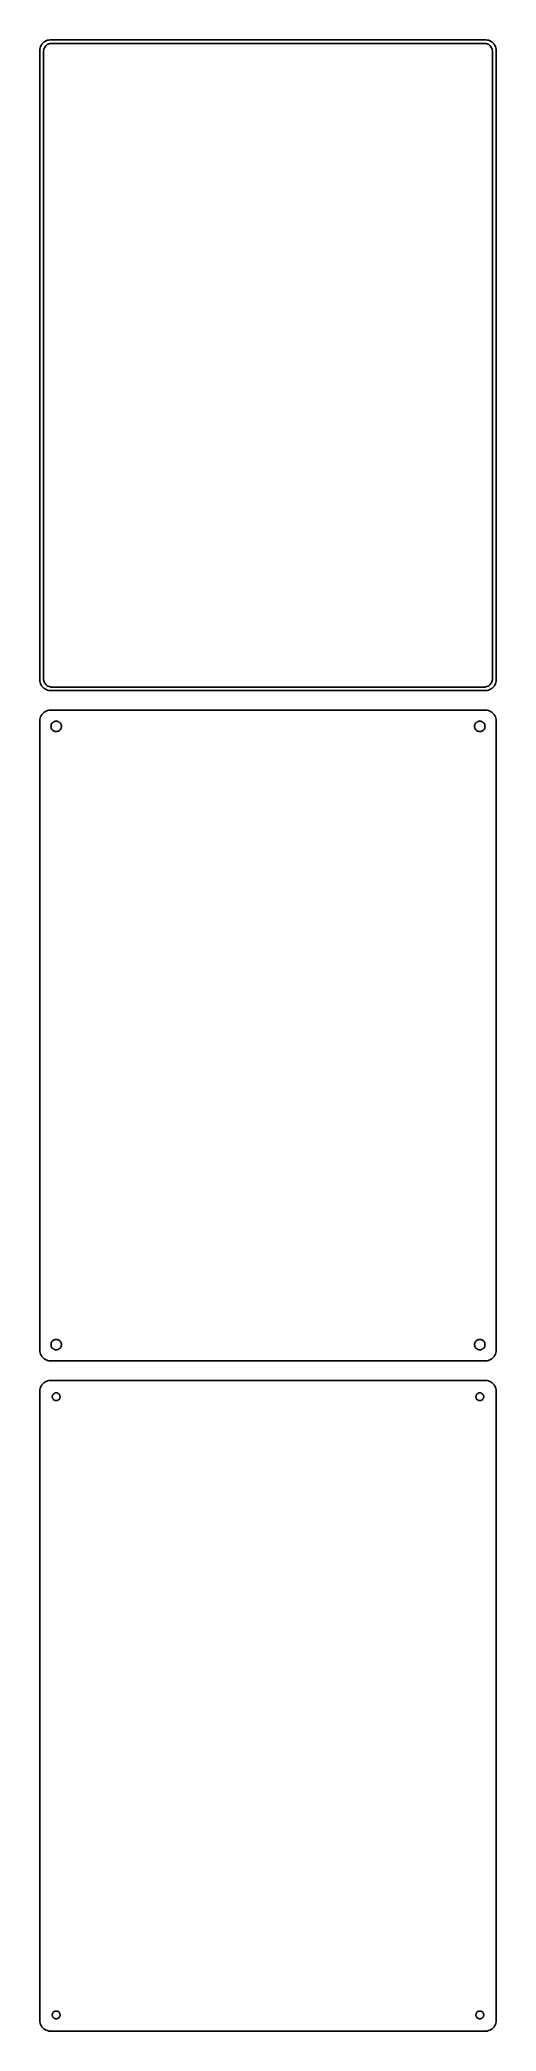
# Model space of a CAD drawing. Header units: metres. Extents: x -105 to 105, y 468 to 1386.
import ezdxf

# ---------------------------------------------------------------- set-up
doc = ezdxf.new("R2010")
doc.units = ezdxf.units.M

msp = doc.modelspace()

# ---------------------------------------------------------------- linework, layer by layer
for p, q in [((-104.961, 1381.63), (-105, 1381)), ((-105, 1381), (-105, 1091)), ((-104.843, 1382.24), (-104.961, 1381.63)), ((-104.649, 1382.84), (-104.843, 1382.24)), ((-104.382, 1383.41), (-104.649, 1382.84)), ((-104.045, 1383.94), (-104.382, 1383.41)), ((-103.645, 1384.42), (-104.045, 1383.94)), ((-103.187, 1384.85), (-103.645, 1384.42)), ((-103.373, 1380.5), (-103.342, 1380.99)), ((-103.373, 1091.5), (-103.373, 1380.5)), ((-103.342, 1380.99), (-103.251, 1381.46)), ((-103.251, 1381.46), (-103.101, 1381.93)), ((-102.679, 1385.22), (-103.187, 1384.85)), ((-103.101, 1381.93), (-102.894, 1382.37)), ((-102.894, 1382.37), (-102.633, 1382.78)), ((-102.129, 1385.52), (-102.679, 1385.22)), ((-102.633, 1382.78), (-102.323, 1383.15)), ((-102.323, 1383.15), (-101.969, 1383.48)), ((-101.545, 1385.76), (-102.129, 1385.52)), ((-101.969, 1383.48), (-101.575, 1383.77)), ((-101.575, 1383.77), (-101.149, 1384)), ((-100.937, 1385.91), (-101.545, 1385.76)), ((-101.149, 1384), (-100.697, 1384.18)), ((-100.314, 1385.99), (-100.937, 1385.91)), ((-100.697, 1384.18), (-100.226, 1384.3)), ((100.314, 1385.99), (-100.314, 1385.99)), ((-100.226, 1384.3), (-99.7432, 1384.36)), ((-99.7432, 1384.36), (99.7432, 1384.36)), ((99.7432, 1384.36), (100.226, 1384.3)), ((100.226, 1384.3), (100.697, 1384.18)), ((100.937, 1385.91), (100.314, 1385.99)), ((100.697, 1384.18), (101.149, 1384)), ((101.545, 1385.76), (100.937, 1385.91)), ((101.149, 1384), (101.575, 1383.77)), ((102.129, 1385.52), (101.545, 1385.76)), ((101.575, 1383.77), (101.969, 1383.48)), ((101.969, 1383.48), (102.323, 1383.15)), ((102.679, 1385.22), (102.129, 1385.52)), ((102.323, 1383.15), (102.633, 1382.78)), ((102.633, 1382.78), (102.894, 1382.37)), ((103.187, 1384.85), (102.679, 1385.22)), ((102.894, 1382.37), (103.101, 1381.93)), ((103.101, 1381.93), (103.251, 1381.46)), ((103.645, 1384.42), (103.187, 1384.85)), ((103.251, 1381.46), (103.342, 1380.99)), ((103.342, 1380.99), (103.373, 1380.5)), ((103.373, 1380.5), (103.373, 1091.5)), ((104.045, 1383.94), (103.645, 1384.42)), ((104.382, 1383.41), (104.045, 1383.94)), ((104.649, 1382.84), (104.382, 1383.41)), ((104.843, 1382.24), (104.649, 1382.84)), ((104.961, 1381.63), (104.843, 1382.24)), ((105, 1381), (104.961, 1381.63)), ((105, 1091), (105, 1381)), ((-105, 1091), (-104.961, 1090.37)), ((-104.961, 1090.37), (-104.843, 1089.76)), ((-104.843, 1089.76), (-104.649, 1089.16)), ((-104.649, 1089.16), (-104.382, 1088.59)), ((-104.382, 1088.59), (-104.045, 1088.06)), ((-104.045, 1088.06), (-103.645, 1087.58)), ((-103.645, 1087.58), (-103.187, 1087.15)), ((-103.342, 1091.01), (-103.373, 1091.5)), ((-103.251, 1090.54), (-103.342, 1091.01)), ((-103.101, 1090.07), (-103.251, 1090.54)), ((-103.187, 1087.15), (-102.679, 1086.78)), ((-102.894, 1089.63), (-103.101, 1090.07)), ((-102.633, 1089.22), (-102.894, 1089.63)), ((-102.679, 1086.78), (-102.129, 1086.48)), ((-102.323, 1088.85), (-102.633, 1089.22)), ((-101.969, 1088.52), (-102.323, 1088.85)), ((-102.129, 1086.48), (-101.545, 1086.24)), ((-101.575, 1088.23), (-101.969, 1088.52)), ((-101.149, 1088), (-101.575, 1088.23)), ((-101.545, 1086.24), (-100.937, 1086.09)), ((-100.697, 1087.82), (-101.149, 1088)), ((-100.937, 1086.09), (-100.314, 1086.01)), ((-100.226, 1087.7), (-100.697, 1087.82)), ((-100.314, 1086.01), (100.314, 1086.01)), ((-99.7432, 1087.64), (-100.226, 1087.7)), ((99.7432, 1087.64), (-99.7432, 1087.64)), ((100.226, 1087.7), (99.7432, 1087.64)), ((100.697, 1087.82), (100.226, 1087.7)), ((100.314, 1086.01), (100.937, 1086.09)), ((101.149, 1088), (100.697, 1087.82)), ((100.937, 1086.09), (101.545, 1086.24)), ((101.575, 1088.23), (101.149, 1088)), ((101.545, 1086.24), (102.129, 1086.48)), ((101.969, 1088.52), (101.575, 1088.23)), ((102.323, 1088.85), (101.969, 1088.52)), ((102.129, 1086.48), (102.679, 1086.78)), ((102.633, 1089.22), (102.323, 1088.85)), ((102.894, 1089.63), (102.633, 1089.22)), ((102.679, 1086.78), (103.187, 1087.15)), ((103.101, 1090.07), (102.894, 1089.63)), ((103.251, 1090.54), (103.101, 1090.07)), ((103.187, 1087.15), (103.645, 1087.58)), ((103.342, 1091.01), (103.251, 1090.54)), ((103.373, 1091.5), (103.342, 1091.01)), ((103.645, 1087.58), (104.045, 1088.06)), ((104.045, 1088.06), (104.382, 1088.59)), ((104.382, 1088.59), (104.649, 1089.16)), ((104.649, 1089.16), (104.843, 1089.76)), ((104.843, 1089.76), (104.961, 1090.37)), ((104.961, 1090.37), (105, 1091)), ((-104.382, 1074.41), (-104.649, 1073.84)), ((-104.045, 1074.94), (-104.382, 1074.41)), ((-103.645, 1075.42), (-104.045, 1074.94)), ((-103.187, 1075.85), (-103.645, 1075.42)), ((-102.679, 1076.22), (-103.187, 1075.85)), ((-102.129, 1076.52), (-102.679, 1076.22)), ((-101.545, 1076.76), (-102.129, 1076.52)), ((-100.937, 1076.91), (-101.545, 1076.76)), ((-100.314, 1076.99), (-100.937, 1076.91)), ((100.314, 1076.99), (-100.314, 1076.99)), ((100.937, 1076.91), (100.314, 1076.99)), ((101.545, 1076.76), (100.937, 1076.91)), ((102.129, 1076.52), (101.545, 1076.76)), ((102.679, 1076.22), (102.129, 1076.52)), ((103.187, 1075.85), (102.679, 1076.22)), ((103.645, 1075.42), (103.187, 1075.85)), ((104.045, 1074.94), (103.645, 1075.42)), ((104.382, 1074.41), (104.045, 1074.94)), ((104.649, 1073.84), (104.382, 1074.41)), ((-104.961, 1072.63), (-105, 1072)), ((-105, 1072), (-105, 782)), ((-104.843, 1073.24), (-104.961, 1072.63)), ((-104.649, 1073.84), (-104.843, 1073.24)), ((-99.9, 1069.5), (-99.8811, 1069.8)), ((-99.8811, 1069.2), (-99.9, 1069.5)), ((-99.8811, 1069.8), (-99.8246, 1070.1)), ((-99.8246, 1068.9), (-99.8811, 1069.2)), ((-99.8246, 1070.1), (-99.7315, 1070.38)), ((-99.7315, 1068.62), (-99.8246, 1068.9)), ((-99.7315, 1070.38), (-99.6031, 1070.66)), ((-99.6031, 1068.34), (-99.7315, 1068.62)), ((-99.6031, 1070.66), (-99.4416, 1070.91)), ((-99.4416, 1068.09), (-99.6031, 1068.34)), ((-99.4416, 1070.91), (-99.2495, 1071.14)), ((-99.2495, 1067.86), (-99.4416, 1068.09)), ((-99.2495, 1071.14), (-99.0298, 1071.35)), ((-99.0298, 1067.65), (-99.2495, 1067.86)), ((-99.0298, 1071.35), (-98.786, 1071.53)), ((-98.786, 1067.47), (-99.0298, 1067.65)), ((-98.786, 1071.53), (-98.5219, 1071.67)), ((-98.5219, 1067.33), (-98.786, 1067.47)), ((-98.5219, 1071.67), (-98.2416, 1071.78)), ((-98.2416, 1067.22), (-98.5219, 1067.33)), ((-98.2416, 1071.78), (-97.9497, 1071.86)), ((-97.9497, 1067.14), (-98.2416, 1067.22)), ((-97.9497, 1071.86), (-97.6507, 1071.9)), ((-97.6507, 1067.1), (-97.9497, 1067.14)), ((-97.6507, 1071.9), (-97.3493, 1071.9)), ((-97.3493, 1067.1), (-97.6507, 1067.1)), ((-97.3493, 1071.9), (-97.0503, 1071.86)), ((-97.0503, 1067.14), (-97.3493, 1067.1)), ((-97.0503, 1071.86), (-96.7584, 1071.78)), ((-96.7584, 1067.22), (-97.0503, 1067.14)), ((-96.7584, 1071.78), (-96.4781, 1071.67)), ((-96.4781, 1067.33), (-96.7584, 1067.22)), ((-96.4781, 1071.67), (-96.214, 1071.53)), ((-96.214, 1067.47), (-96.4781, 1067.33)), ((-96.214, 1071.53), (-95.9702, 1071.35)), ((-95.9702, 1067.65), (-96.214, 1067.47)), ((-95.9702, 1071.35), (-95.7505, 1071.14)), ((-95.7505, 1067.86), (-95.9702, 1067.65)), ((-95.7505, 1071.14), (-95.5583, 1070.91)), ((-95.5583, 1068.09), (-95.7505, 1067.86)), ((-95.5583, 1070.91), (-95.3969, 1070.66)), ((-95.3969, 1068.34), (-95.5583, 1068.09)), ((-95.3969, 1070.66), (-95.2685, 1070.38)), ((-95.2685, 1068.62), (-95.3969, 1068.34)), ((-95.2685, 1070.38), (-95.1754, 1070.1)), ((-95.1754, 1068.9), (-95.2685, 1068.62)), ((-95.1754, 1070.1), (-95.1189, 1069.8)), ((-95.1189, 1069.2), (-95.1754, 1068.9)), ((-95.1189, 1069.8), (-95.1, 1069.5)), ((-95.1, 1069.5), (-95.1189, 1069.2)), ((95.1, 1069.5), (95.1189, 1069.8)), ((95.1189, 1069.2), (95.1, 1069.5)), ((95.1189, 1069.8), (95.1754, 1070.1)), ((95.1754, 1068.9), (95.1189, 1069.2)), ((95.1754, 1070.1), (95.2685, 1070.38)), ((95.2685, 1068.62), (95.1754, 1068.9)), ((95.2685, 1070.38), (95.3969, 1070.66)), ((95.3969, 1068.34), (95.2685, 1068.62)), ((95.3969, 1070.66), (95.5583, 1070.91)), ((95.5583, 1068.09), (95.3969, 1068.34)), ((95.5583, 1070.91), (95.7505, 1071.14)), ((95.7505, 1067.86), (95.5583, 1068.09)), ((95.7505, 1071.14), (95.9702, 1071.35)), ((95.9702, 1067.65), (95.7505, 1067.86)), ((95.9702, 1071.35), (96.214, 1071.53)), ((96.214, 1067.47), (95.9702, 1067.65)), ((96.214, 1071.53), (96.4781, 1071.67)), ((96.4781, 1067.33), (96.214, 1067.47)), ((96.4781, 1071.67), (96.7584, 1071.78)), ((96.7584, 1067.22), (96.4781, 1067.33)), ((96.7584, 1071.78), (97.0503, 1071.86)), ((97.0503, 1067.14), (96.7584, 1067.22)), ((97.0503, 1071.86), (97.3493, 1071.9)), ((97.3493, 1067.1), (97.0503, 1067.14)), ((97.3493, 1071.9), (97.6507, 1071.9)), ((97.6507, 1067.1), (97.3493, 1067.1)), ((97.6507, 1071.9), (97.9497, 1071.86)), ((97.9497, 1067.14), (97.6507, 1067.1)), ((97.9497, 1071.86), (98.2416, 1071.78)), ((98.2416, 1067.22), (97.9497, 1067.14)), ((98.2416, 1071.78), (98.5219, 1071.67)), ((98.5219, 1067.33), (98.2416, 1067.22)), ((98.5219, 1071.67), (98.786, 1071.53)), ((98.786, 1067.47), (98.5219, 1067.33)), ((98.786, 1071.53), (99.0298, 1071.35)), ((99.0298, 1067.65), (98.786, 1067.47)), ((99.0298, 1071.35), (99.2495, 1071.14)), ((99.2495, 1067.86), (99.0298, 1067.65)), ((99.2495, 1071.14), (99.4416, 1070.91)), ((99.4416, 1068.09), (99.2495, 1067.86)), ((99.4416, 1070.91), (99.6031, 1070.66)), ((99.6031, 1068.34), (99.4416, 1068.09)), ((99.6031, 1070.66), (99.7315, 1070.38)), ((99.7315, 1068.62), (99.6031, 1068.34)), ((99.7315, 1070.38), (99.8246, 1070.1)), ((99.8246, 1068.9), (99.7315, 1068.62)), ((99.8246, 1070.1), (99.8811, 1069.8)), ((99.8811, 1069.2), (99.8246, 1068.9)), ((99.8811, 1069.8), (99.9, 1069.5)), ((99.9, 1069.5), (99.8811, 1069.2)), ((104.843, 1073.24), (104.649, 1073.84)), ((104.961, 1072.63), (104.843, 1073.24)), ((105, 1072), (104.961, 1072.63)), ((105, 782), (105, 1072)), ((-105, 782), (-104.961, 781.373)), ((-104.961, 781.373), (-104.843, 780.757)), ((-104.843, 780.757), (-104.649, 780.159)), ((-99.9, 784.5), (-99.8811, 784.801)), ((-99.8811, 784.199), (-99.9, 784.5)), ((-99.8811, 784.801), (-99.8246, 785.097)), ((-99.8246, 783.903), (-99.8811, 784.199)), ((-99.8246, 785.097), (-99.7315, 785.383)), ((-99.7315, 783.617), (-99.8246, 783.903)), ((-99.7315, 785.383), (-99.6031, 785.656)), ((-99.6031, 783.344), (-99.7315, 783.617)), ((-99.6031, 785.656), (-99.4416, 785.911)), ((-99.4416, 783.089), (-99.6031, 783.344)), ((-99.4416, 785.911), (-99.2495, 786.143)), ((-99.2495, 782.857), (-99.4416, 783.089)), ((-99.2495, 786.143), (-99.0298, 786.349)), ((-99.0298, 782.651), (-99.2495, 782.857)), ((-99.0298, 786.349), (-98.786, 786.526)), ((-98.786, 782.474), (-99.0298, 782.651)), ((-98.786, 786.526), (-98.5219, 786.672)), ((-98.5219, 782.328), (-98.786, 782.474)), ((-98.5219, 786.672), (-98.2416, 786.783)), ((-98.2416, 782.217), (-98.5219, 782.328)), ((-98.2416, 786.783), (-97.9497, 786.857)), ((-97.9497, 782.143), (-98.2416, 782.217)), ((-97.9497, 786.857), (-97.6507, 786.895)), ((-97.6507, 782.105), (-97.9497, 782.143)), ((-97.6507, 786.895), (-97.3493, 786.895)), ((-97.3493, 782.105), (-97.6507, 782.105)), ((-97.3493, 786.895), (-97.0503, 786.857)), ((-97.0503, 782.143), (-97.3493, 782.105)), ((-97.0503, 786.857), (-96.7584, 786.783)), ((-96.7584, 782.217), (-97.0503, 782.143)), ((-96.7584, 786.783), (-96.4781, 786.672)), ((-96.4781, 782.328), (-96.7584, 782.217)), ((-96.4781, 786.672), (-96.214, 786.526)), ((-96.214, 782.474), (-96.4781, 782.328)), ((-96.214, 786.526), (-95.9702, 786.349)), ((-95.9702, 782.651), (-96.214, 782.474)), ((-95.9702, 786.349), (-95.7505, 786.143)), ((-95.7505, 782.857), (-95.9702, 782.651)), ((-95.7505, 786.143), (-95.5583, 785.911)), ((-95.5583, 783.089), (-95.7505, 782.857)), ((-95.5583, 785.911), (-95.3969, 785.656)), ((-95.3969, 783.344), (-95.5583, 783.089)), ((-95.3969, 785.656), (-95.2685, 785.383)), ((-95.2685, 783.617), (-95.3969, 783.344)), ((-95.2685, 785.383), (-95.1754, 785.097)), ((-95.1754, 783.903), (-95.2685, 783.617)), ((-95.1754, 785.097), (-95.1189, 784.801)), ((-95.1189, 784.199), (-95.1754, 783.903)), ((-95.1189, 784.801), (-95.1, 784.5)), ((-95.1, 784.5), (-95.1189, 784.199)), ((95.1, 784.5), (95.1189, 784.801)), ((95.1189, 784.199), (95.1, 784.5)), ((95.1189, 784.801), (95.1754, 785.097)), ((95.1754, 783.903), (95.1189, 784.199)), ((95.1754, 785.097), (95.2685, 785.383)), ((95.2685, 783.617), (95.1754, 783.903)), ((95.2685, 785.383), (95.3969, 785.656)), ((95.3969, 783.344), (95.2685, 783.617)), ((95.3969, 785.656), (95.5583, 785.911)), ((95.5583, 783.089), (95.3969, 783.344)), ((95.5583, 785.911), (95.7505, 786.143)), ((95.7505, 782.857), (95.5583, 783.089)), ((95.7505, 786.143), (95.9702, 786.349)), ((95.9702, 782.651), (95.7505, 782.857)), ((95.9702, 786.349), (96.214, 786.526)), ((96.214, 782.474), (95.9702, 782.651)), ((96.214, 786.526), (96.4781, 786.672)), ((96.4781, 782.328), (96.214, 782.474)), ((96.4781, 786.672), (96.7584, 786.783)), ((96.7584, 782.217), (96.4781, 782.328)), ((96.7584, 786.783), (97.0503, 786.857)), ((97.0503, 782.143), (96.7584, 782.217)), ((97.0503, 786.857), (97.3493, 786.895)), ((97.3493, 782.105), (97.0503, 782.143)), ((97.3493, 786.895), (97.6507, 786.895)), ((97.6507, 782.105), (97.3493, 782.105)), ((97.6507, 786.895), (97.9497, 786.857)), ((97.9497, 782.143), (97.6507, 782.105)), ((97.9497, 786.857), (98.2416, 786.783)), ((98.2416, 782.217), (97.9497, 782.143)), ((98.2416, 786.783), (98.5219, 786.672)), ((98.5219, 782.328), (98.2416, 782.217)), ((98.5219, 786.672), (98.786, 786.526)), ((98.786, 782.474), (98.5219, 782.328)), ((98.786, 786.526), (99.0298, 786.349)), ((99.0298, 782.651), (98.786, 782.474)), ((99.0298, 786.349), (99.2495, 786.143)), ((99.2495, 782.857), (99.0298, 782.651)), ((99.2495, 786.143), (99.4416, 785.911)), ((99.4416, 783.089), (99.2495, 782.857)), ((99.4416, 785.911), (99.6031, 785.656)), ((99.6031, 783.344), (99.4416, 783.089)), ((99.6031, 785.656), (99.7315, 785.383)), ((99.7315, 783.617), (99.6031, 783.344)), ((99.7315, 785.383), (99.8246, 785.097)), ((99.8246, 783.903), (99.7315, 783.617)), ((99.8246, 785.097), (99.8811, 784.801)), ((99.8811, 784.199), (99.8246, 783.903)), ((99.8811, 784.801), (99.9, 784.5)), ((99.9, 784.5), (99.8811, 784.199)), ((104.649, 780.159), (104.843, 780.757)), ((104.843, 780.757), (104.961, 781.373)), ((104.961, 781.373), (105, 782)), ((-104.649, 780.159), (-104.382, 779.591)), ((-104.382, 779.591), (-104.045, 779.061)), ((-104.045, 779.061), (-103.645, 778.577)), ((-103.645, 778.577), (-103.187, 778.147)), ((-103.187, 778.147), (-102.679, 777.778)), ((-102.679, 777.778), (-102.129, 777.476)), ((-102.129, 777.476), (-101.545, 777.245)), ((-101.545, 777.245), (-100.937, 777.089)), ((-100.937, 777.089), (-100.314, 777.01)), ((-100.314, 777.01), (100.314, 777.01)), ((100.314, 777.01), (100.937, 777.089)), ((100.937, 777.089), (101.545, 777.245)), ((101.545, 777.245), (102.129, 777.476)), ((102.129, 777.476), (102.679, 777.778)), ((102.679, 777.778), (103.187, 778.147)), ((103.187, 778.147), (103.645, 778.577)), ((103.645, 778.577), (104.045, 779.061)), ((104.045, 779.061), (104.382, 779.591)), ((104.382, 779.591), (104.649, 780.159)), ((-104.961, 763.627), (-105, 763)), ((-105, 763), (-105, 473)), ((-104.843, 764.243), (-104.961, 763.627)), ((-104.649, 764.841), (-104.843, 764.243)), ((-104.382, 765.409), (-104.649, 764.841)), ((-104.045, 765.939), (-104.382, 765.409)), ((-103.645, 766.423), (-104.045, 765.939)), ((-103.187, 766.853), (-103.645, 766.423)), ((-102.679, 767.222), (-103.187, 766.853)), ((-102.129, 767.524), (-102.679, 767.222)), ((-101.545, 767.755), (-102.129, 767.524)), ((-100.937, 767.911), (-101.545, 767.755)), ((-100.314, 767.99), (-100.937, 767.911)), ((100.314, 767.99), (-100.314, 767.99)), ((-98.6474, 761.887), (-98.4645, 762.02)), ((-98.4645, 762.02), (-98.2664, 762.129)), ((-98.2664, 762.129), (-98.0562, 762.212)), ((-98.0562, 762.212), (-97.8373, 762.268)), ((-97.8373, 762.268), (-97.613, 762.296)), ((-97.613, 762.296), (-97.387, 762.296)), ((-97.387, 762.296), (-97.1627, 762.268)), ((-97.1627, 762.268), (-96.9438, 762.212)), ((-96.9438, 762.212), (-96.7336, 762.129)), ((-96.7336, 762.129), (-96.5355, 762.02)), ((-96.5355, 762.02), (-96.3526, 761.887)), ((96.3526, 761.887), (96.5355, 762.02)), ((96.5355, 762.02), (96.7336, 762.129)), ((96.7336, 762.129), (96.9438, 762.212)), ((96.9438, 762.212), (97.1627, 762.268)), ((97.1627, 762.268), (97.387, 762.296)), ((97.387, 762.296), (97.613, 762.296)), ((97.613, 762.296), (97.8373, 762.268)), ((97.8373, 762.268), (98.0562, 762.212)), ((98.0562, 762.212), (98.2664, 762.129)), ((98.2664, 762.129), (98.4645, 762.02)), ((98.4645, 762.02), (98.6474, 761.887)), ((100.937, 767.911), (100.314, 767.99)), ((101.545, 767.755), (100.937, 767.911)), ((102.129, 767.524), (101.545, 767.755)), ((102.679, 767.222), (102.129, 767.524)), ((103.187, 766.853), (102.679, 767.222)), ((103.645, 766.423), (103.187, 766.853)), ((104.045, 765.939), (103.645, 766.423)), ((104.382, 765.409), (104.045, 765.939)), ((104.649, 764.841), (104.382, 765.409)), ((104.843, 764.243), (104.649, 764.841)), ((104.961, 763.627), (104.843, 764.243)), ((105, 763), (104.961, 763.627)), ((105, 473), (105, 763)), ((-99.3, 760.5), (-99.2858, 760.726)), ((-99.2858, 760.274), (-99.3, 760.5)), ((-99.2858, 760.726), (-99.2434, 760.948)), ((-99.2434, 760.052), (-99.2858, 760.274)), ((-99.2434, 760.948), (-99.1736, 761.163)), ((-99.1736, 759.837), (-99.2434, 760.052)), ((-99.1736, 761.163), (-99.0773, 761.367)), ((-99.0773, 759.633), (-99.1736, 759.837)), ((-99.0773, 761.367), (-98.9562, 761.558)), ((-98.9562, 759.442), (-99.0773, 759.633)), ((-98.9562, 761.558), (-98.8121, 761.732)), ((-98.8121, 759.268), (-98.9562, 759.442)), ((-98.8121, 761.732), (-98.6474, 761.887)), ((-98.6474, 759.113), (-98.8121, 759.268)), ((-98.4645, 758.98), (-98.6474, 759.113)), ((-98.2664, 758.871), (-98.4645, 758.98)), ((-98.0562, 758.788), (-98.2664, 758.871)), ((-97.8373, 758.732), (-98.0562, 758.788)), ((-97.613, 758.704), (-97.8373, 758.732)), ((-97.387, 758.704), (-97.613, 758.704)), ((-97.1627, 758.732), (-97.387, 758.704)), ((-96.9438, 758.788), (-97.1627, 758.732)), ((-96.7336, 758.871), (-96.9438, 758.788)), ((-96.5355, 758.98), (-96.7336, 758.871)), ((-96.3526, 759.113), (-96.5355, 758.98)), ((-96.3526, 761.887), (-96.1879, 761.732)), ((-96.1879, 759.268), (-96.3526, 759.113)), ((-96.1879, 761.732), (-96.0438, 761.558)), ((-96.0438, 759.442), (-96.1879, 759.268)), ((-96.0438, 761.558), (-95.9226, 761.367)), ((-95.9226, 759.633), (-96.0438, 759.442)), ((-95.9226, 761.367), (-95.8264, 761.163)), ((-95.8264, 759.837), (-95.9226, 759.633)), ((-95.8264, 761.163), (-95.7565, 760.948)), ((-95.7565, 760.052), (-95.8264, 759.837)), ((-95.7565, 760.948), (-95.7142, 760.726)), ((-95.7142, 760.274), (-95.7565, 760.052)), ((-95.7142, 760.726), (-95.7, 760.5)), ((-95.7, 760.5), (-95.7142, 760.274)), ((95.7, 760.5), (95.7142, 760.726)), ((95.7142, 760.274), (95.7, 760.5)), ((95.7142, 760.726), (95.7565, 760.948)), ((95.7565, 760.052), (95.7142, 760.274)), ((95.7565, 760.948), (95.8264, 761.163)), ((95.8264, 759.837), (95.7565, 760.052)), ((95.8264, 761.163), (95.9226, 761.367)), ((95.9226, 759.633), (95.8264, 759.837)), ((95.9226, 761.367), (96.0438, 761.558)), ((96.0438, 759.442), (95.9226, 759.633)), ((96.0438, 761.558), (96.1879, 761.732)), ((96.1879, 759.268), (96.0438, 759.442)), ((96.1879, 761.732), (96.3526, 761.887)), ((96.3526, 759.113), (96.1879, 759.268)), ((96.5355, 758.98), (96.3526, 759.113)), ((96.7336, 758.871), (96.5355, 758.98)), ((96.9438, 758.788), (96.7336, 758.871)), ((97.1627, 758.732), (96.9438, 758.788)), ((97.387, 758.704), (97.1627, 758.732)), ((97.613, 758.704), (97.387, 758.704)), ((97.8373, 758.732), (97.613, 758.704)), ((98.0562, 758.788), (97.8373, 758.732)), ((98.2664, 758.871), (98.0562, 758.788)), ((98.4645, 758.98), (98.2664, 758.871)), ((98.6474, 759.113), (98.4645, 758.98)), ((98.6474, 761.887), (98.8121, 761.732)), ((98.8121, 759.268), (98.6474, 759.113)), ((98.8121, 761.732), (98.9562, 761.558)), ((98.9562, 759.442), (98.8121, 759.268)), ((98.9562, 761.558), (99.0773, 761.367)), ((99.0773, 759.633), (98.9562, 759.442)), ((99.0773, 761.367), (99.1736, 761.163)), ((99.1736, 759.837), (99.0773, 759.633)), ((99.1736, 761.163), (99.2434, 760.948)), ((99.2434, 760.052), (99.1736, 759.837)), ((99.2434, 760.948), (99.2858, 760.726)), ((99.2858, 760.274), (99.2434, 760.052)), ((99.2858, 760.726), (99.3, 760.5)), ((99.3, 760.5), (99.2858, 760.274)), ((-105, 473), (-104.961, 472.373)), ((-104.961, 472.373), (-104.843, 471.757)), ((-104.843, 471.757), (-104.649, 471.159)), ((-104.649, 471.159), (-104.382, 470.591)), ((-104.382, 470.591), (-104.045, 470.061)), ((-104.045, 470.061), (-103.645, 469.577)), ((-103.645, 469.577), (-103.187, 469.147)), ((-103.187, 469.147), (-102.679, 468.778)), ((-102.679, 468.778), (-102.129, 468.476)), ((-102.129, 468.476), (-101.545, 468.245)), ((-101.545, 468.245), (-100.937, 468.089)), ((-99.3, 475.5), (-99.2858, 475.726)), ((-99.2858, 475.274), (-99.3, 475.5)), ((-99.2858, 475.726), (-99.2434, 475.948)), ((-99.2434, 475.052), (-99.2858, 475.274)), ((-99.2434, 475.948), (-99.1736, 476.163)), ((-99.1736, 474.837), (-99.2434, 475.052)), ((-99.1736, 476.163), (-99.0773, 476.367)), ((-99.0773, 474.633), (-99.1736, 474.837)), ((-99.0773, 476.367), (-98.9562, 476.558)), ((-98.9562, 474.442), (-99.0773, 474.633)), ((-98.9562, 476.558), (-98.8121, 476.732)), ((-98.8121, 474.268), (-98.9562, 474.442)), ((-98.8121, 476.732), (-98.6474, 476.887)), ((-98.6474, 474.113), (-98.8121, 474.268)), ((-98.6474, 476.887), (-98.4645, 477.02)), ((-98.4645, 473.98), (-98.6474, 474.113)), ((-98.4645, 477.02), (-98.2664, 477.129)), ((-98.2664, 473.871), (-98.4645, 473.98)), ((-98.2664, 477.129), (-98.0562, 477.212)), ((-98.0562, 473.788), (-98.2664, 473.871)), ((-98.0562, 477.212), (-97.8373, 477.268)), ((-97.8373, 473.732), (-98.0562, 473.788)), ((-97.8373, 477.268), (-97.613, 477.296)), ((-97.613, 473.704), (-97.8373, 473.732)), ((-97.613, 477.296), (-97.387, 477.296)), ((-97.387, 473.704), (-97.613, 473.704)), ((-97.387, 477.296), (-97.1627, 477.268)), ((-97.1627, 473.732), (-97.387, 473.704)), ((-97.1627, 477.268), (-96.9438, 477.212)), ((-96.9438, 473.788), (-97.1627, 473.732)), ((-96.9438, 477.212), (-96.7336, 477.129)), ((-96.7336, 473.871), (-96.9438, 473.788)), ((-96.7336, 477.129), (-96.5355, 477.02)), ((-96.5355, 473.98), (-96.7336, 473.871)), ((-96.5355, 477.02), (-96.3526, 476.887)), ((-96.3526, 474.113), (-96.5355, 473.98)), ((-96.3526, 476.887), (-96.1879, 476.732)), ((-96.1879, 474.268), (-96.3526, 474.113)), ((-96.1879, 476.732), (-96.0438, 476.558)), ((-96.0438, 474.442), (-96.1879, 474.268)), ((-96.0438, 476.558), (-95.9226, 476.367)), ((-95.9226, 474.633), (-96.0438, 474.442)), ((-95.9226, 476.367), (-95.8264, 476.163)), ((-95.8264, 474.837), (-95.9226, 474.633)), ((-95.8264, 476.163), (-95.7565, 475.948)), ((-95.7565, 475.052), (-95.8264, 474.837)), ((-95.7565, 475.948), (-95.7142, 475.726)), ((-95.7142, 475.274), (-95.7565, 475.052)), ((-95.7142, 475.726), (-95.7, 475.5)), ((-95.7, 475.5), (-95.7142, 475.274)), ((95.7, 475.5), (95.7142, 475.726)), ((95.7142, 475.274), (95.7, 475.5)), ((95.7142, 475.726), (95.7565, 475.948)), ((95.7565, 475.052), (95.7142, 475.274)), ((95.7565, 475.948), (95.8264, 476.163)), ((95.8264, 474.837), (95.7565, 475.052)), ((95.8264, 476.163), (95.9226, 476.367)), ((95.9226, 474.633), (95.8264, 474.837)), ((95.9226, 476.367), (96.0438, 476.558)), ((96.0438, 474.442), (95.9226, 474.633)), ((96.0438, 476.558), (96.1879, 476.732)), ((96.1879, 474.268), (96.0438, 474.442)), ((96.1879, 476.732), (96.3526, 476.887)), ((96.3526, 474.113), (96.1879, 474.268)), ((96.3526, 476.887), (96.5355, 477.02)), ((96.5355, 473.98), (96.3526, 474.113)), ((96.5355, 477.02), (96.7336, 477.129)), ((96.7336, 473.871), (96.5355, 473.98)), ((96.7336, 477.129), (96.9438, 477.212)), ((96.9438, 473.788), (96.7336, 473.871)), ((96.9438, 477.212), (97.1627, 477.268)), ((97.1627, 473.732), (96.9438, 473.788)), ((97.1627, 477.268), (97.387, 477.296)), ((97.387, 473.704), (97.1627, 473.732)), ((97.387, 477.296), (97.613, 477.296)), ((97.613, 473.704), (97.387, 473.704)), ((97.613, 477.296), (97.8373, 477.268)), ((97.8373, 473.732), (97.613, 473.704)), ((97.8373, 477.268), (98.0562, 477.212)), ((98.0562, 473.788), (97.8373, 473.732)), ((98.0562, 477.212), (98.2664, 477.129)), ((98.2664, 473.871), (98.0562, 473.788)), ((98.2664, 477.129), (98.4645, 477.02)), ((98.4645, 473.98), (98.2664, 473.871)), ((98.4645, 477.02), (98.6474, 476.887)), ((98.6474, 474.113), (98.4645, 473.98)), ((98.6474, 476.887), (98.8121, 476.732)), ((98.8121, 474.268), (98.6474, 474.113)), ((98.8121, 476.732), (98.9562, 476.558)), ((98.9562, 474.442), (98.8121, 474.268)), ((98.9562, 476.558), (99.0773, 476.367)), ((99.0773, 474.633), (98.9562, 474.442)), ((99.0773, 476.367), (99.1736, 476.163)), ((99.1736, 474.837), (99.0773, 474.633)), ((99.1736, 476.163), (99.2434, 475.948)), ((99.2434, 475.052), (99.1736, 474.837)), ((99.2434, 475.948), (99.2858, 475.726)), ((99.2858, 475.274), (99.2434, 475.052)), ((99.2858, 475.726), (99.3, 475.5)), ((99.3, 475.5), (99.2858, 475.274)), ((100.937, 468.089), (101.545, 468.245)), ((101.545, 468.245), (102.129, 468.476)), ((102.129, 468.476), (102.679, 468.778)), ((102.679, 468.778), (103.187, 469.147)), ((103.187, 469.147), (103.645, 469.577)), ((103.645, 469.577), (104.045, 470.061)), ((104.045, 470.061), (104.382, 470.591)), ((104.382, 470.591), (104.649, 471.159)), ((104.649, 471.159), (104.843, 471.757)), ((104.843, 471.757), (104.961, 472.373)), ((104.961, 472.373), (105, 473)), ((-100.937, 468.089), (-100.314, 468.01)), ((-100.314, 468.01), (100.314, 468.01)), ((100.314, 468.01), (100.937, 468.089))]:
    msp.add_line(p, q)

doc.saveas('drawing.dxf')
